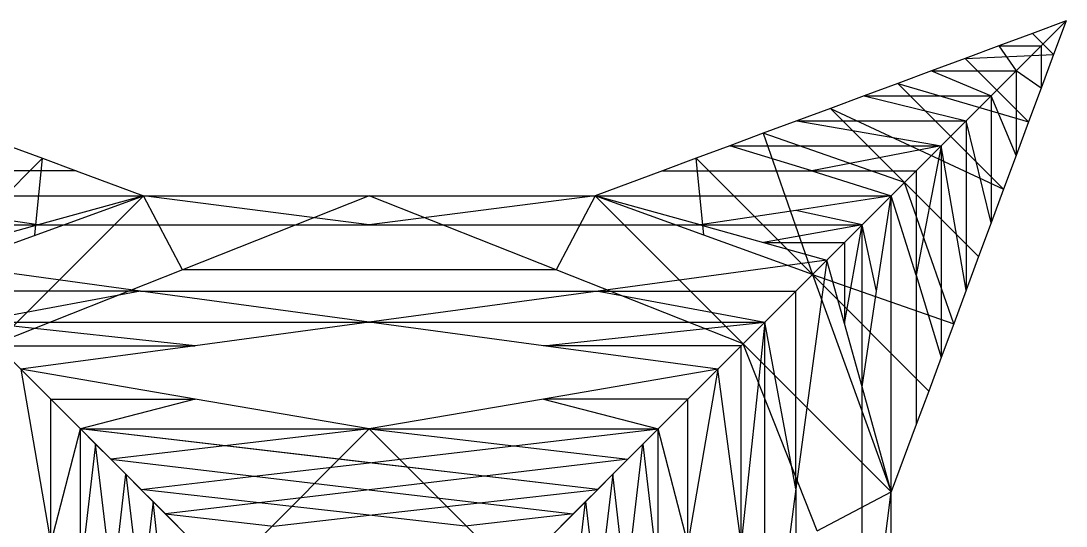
# Model space of a CAD drawing. Header units: millimetres. Extents: x -4.4 to 12.4, y 0 to 8.
# Drawn here: x 2 to 8, y 5.1 to 8 of the extents above; entities that cross this region are included whole.
import ezdxf

# ---------------------------------------------------------------- set-up
doc = ezdxf.new("R2010")
doc.units = ezdxf.units.MM
for name, color, linetype in [('Extensão - Diagonais Horizontais', 42, 'Continuous'), ('Extensão - Diagonais Verticais', 30, 'Continuous'), ('Extensão - Montantes', 41, 'Continuous'), ('Pés - Diagonais Verticais', 94, 'Continuous'), ('Pés - Montantes', 110, 'Continuous'), ('Tronco - Diagonais Verticais', 222, 'Continuous'), ('Tronco - Montantes', 191, 'Continuous')]:
    doc.layers.add(name, color=color, linetype=linetype)

msp = doc.modelspace()

# ---------------------------------------------------------------- linework, layer by layer
at = {"layer": 'Extensão - Diagonais Horizontais'}
for p, q in [((2.7038, 6.9962, 9), (1.8538, 6.1462, 9)), ((2.9269, 6.5712, 9), (2.7038, 6.9962, 9)), ((4, 6.9962, 9), (2.9269, 6.5712, 9)), ((5.0731, 6.5712, 9), (4, 6.9962, 9)), ((5.2962, 6.9962, 9), (5.0731, 6.5712, 9)), ((6.1462, 6.1462, 9), (5.2962, 6.9962, 9)), ((6.9962, 6.9962, 9), (6.1462, 6.1462, 9)), ((2.9269, 6.5712, 9), (1.8538, 6.1462, 9)), ((5.0731, 6.5712, 9), (2.9269, 6.5712, 9)), ((6.1462, 6.1462, 9), (5.0731, 6.5712, 9)), ((6.9962, 5.2962, 9), (6.1462, 6.1462, 9)), ((6.5712, 5.0731, 9), (6.1462, 6.1462, 9)), ((2.3423, 5.6577, 21), (3.1712, 4.8288, 21)), ((4, 5.6577, 21), (3.1712, 4.8288, 21)), ((4.8288, 4.8288, 21), (4, 5.6577, 21)), ((4.8288, 4.8288, 21), (5.6577, 5.6577, 21)), ((6.5712, 5.0731, 9), (6.9962, 5.2962, 9))]:
    msp.add_line(p, q, dxfattribs=at)
at = {"layer": 'Extensão - Diagonais Verticais'}
for p, q in [((2.7038, 6.9962, 9), (2.1, 6.8288, 10.5)), ((4, 6.8288, 10.5), (2.7038, 6.9962, 9)), ((5.2962, 6.9962, 9), (4, 6.8288, 10.5)), ((5.9, 6.8288, 10.5), (5.2962, 6.9962, 9)), ((6.9962, 6.9962, 9), (6.4481, 6.9125, 9.75)), ((6.9125, 6.4481, 9.75), (6.9962, 6.9962, 9)), ((2.1, 6.8288, 10.5), (1.5519, 6.9125, 9.75)), ((6.4481, 6.9125, 9.75), (5.9, 6.8288, 10.5)), ((6.8288, 6.8288, 10.5), (6.4481, 6.9125, 9.75)), ((2.1, 6.8288, 10.5), (1.7363, 6.7281, 11.4034)), ((5.9, 6.8288, 10.5), (6.2637, 6.7281, 11.4034)), ((6.8288, 6.8288, 10.5), (6.2637, 6.7281, 11.4034)), ((6.7281, 6.2637, 11.4034), (6.8288, 6.8288, 10.5)), ((6.9125, 6.4481, 9.75), (6.8288, 6.8288, 10.5)), ((6.2637, 6.7281, 11.4034), (6.7281, 6.7281, 11.4034)), ((6.2637, 6.7281, 11.4034), (6.6273, 6.6273, 12.3067)), ((6.7281, 6.7281, 11.4034), (6.7281, 6.2637, 11.4034)), ((2.6863, 6.4492, 13.9034), (1.3727, 6.6273, 12.3067)), ((6.6273, 6.6273, 12.3067), (5.3137, 6.4492, 13.9034)), ((6.6273, 6.6273, 12.3067), (6.4492, 5.3137, 13.9034)), ((6.7281, 6.2637, 11.4034), (6.6273, 6.6273, 12.3067)), ((2.6863, 6.4492, 13.9034), (1.5508, 6.4492, 13.9034)), ((2.6863, 6.4492, 13.9034), (1.7288, 6.2712, 15.5)), ((4, 6.2712, 15.5), (2.6863, 6.4492, 13.9034)), ((2.6863, 6.4492, 13.9034), (5.3137, 6.4492, 13.9034)), ((5.3137, 6.4492, 13.9034), (4, 6.2712, 15.5)), ((5.3137, 6.4492, 13.9034), (6.4492, 6.4492, 13.9034)), ((5.3137, 6.4492, 13.9034), (6.2712, 6.2712, 15.5)), ((6.4492, 5.3137, 13.9034), (6.4492, 6.4492, 13.9034)), ((6.8288, 5.9, 10.5), (6.9125, 6.4481, 9.75)), ((3, 6.1356, 16.7154), (1.7288, 6.2712, 15.5)), ((4, 6.2712, 15.5), (3, 6.1356, 16.7154)), ((5, 6.1356, 16.7154), (4, 6.2712, 15.5)), ((5, 6.1356, 16.7154), (6.2712, 6.2712, 15.5)), ((6.2712, 6.2712, 15.5), (6.1356, 5, 16.7154)), ((6.4492, 5.3137, 13.9034), (6.2712, 6.2712, 15.5)), ((6.8288, 5.9, 10.5), (6.7281, 6.2637, 11.4034)), ((1.8644, 6.1356, 16.7154), (3, 6.1356, 16.7154)), ((3, 6.1356, 16.7154), (2, 6, 17.9308)), ((6, 6, 17.9308), (5, 6.1356, 16.7154)), ((6.1356, 6.1356, 16.7154), (5, 6.1356, 16.7154)), ((6.1356, 5, 16.7154), (6.1356, 6.1356, 16.7154)), ((3, 5.8289, 19.4654), (2, 6, 17.9308)), ((2, 6, 17.9308), (2.1711, 5, 19.4654)), ((6, 6, 17.9308), (5, 5.8289, 19.4654)), ((6, 6, 17.9308), (5.8289, 5, 19.4654)), ((6.1356, 5, 16.7154), (6, 6, 17.9308)), ((6.9962, 5.2962, 9), (6.8288, 5.9, 10.5)), ((2.1711, 5.8289, 19.4654), (3, 5.8289, 19.4654)), ((2.1711, 5, 19.4654), (2.1711, 5.8289, 19.4654)), ((3, 5.8289, 19.4654), (2.3423, 5.6577, 21)), ((4, 5.6577, 21), (3, 5.8289, 19.4654)), ((5, 5.8289, 19.4654), (4, 5.6577, 21)), ((5.8289, 5.8289, 19.4654), (5, 5.8289, 19.4654)), ((5, 5.8289, 19.4654), (5.6577, 5.6577, 21)), ((5.8289, 5, 19.4654), (5.8289, 5.8289, 19.4654)), ((2.1711, 5, 19.4654), (2.3423, 5.6577, 21)), ((5.8289, 5, 19.4654), (5.6577, 5.6577, 21)), ((6.4492, 5.3137, 13.9034), (6.2712, 4, 15.5)), ((6.4492, 5.3137, 13.9034), (6.4492, 2.6863, 13.9034)), ((6.8288, 4, 10.5), (6.9962, 5.2962, 9))]:
    msp.add_line(p, q, dxfattribs=at)
at = {"layer": 'Extensão - Diagonais Verticais', "extrusion": (5.46571e-16, -1, -2.22045e-16)}
for p, q in [((1.1712, 6.8288, 10.5), (2.1, 6.8288, 10.5)), ((2.1, 6.8288, 10.5), (4, 6.8288, 10.5)), ((4, 6.8288, 10.5), (5.9, 6.8288, 10.5)), ((5.9, 6.8288, 10.5), (6.8288, 6.8288, 10.5))]:
    msp.add_line(p, q, dxfattribs=at)
at = {"layer": 'Extensão - Diagonais Verticais', "extrusion": (1, 7.68616e-16, -7.58979e-16)}
for p, q in [((6.8288, 5.9, 10.5), (6.8288, 6.8288, 10.5)), ((6.8288, 4, 10.5), (6.8288, 5.9, 10.5))]:
    msp.add_line(p, q, dxfattribs=at)
at = {"layer": 'Extensão - Montantes', "extrusion": (5.46571e-16, -1, -2.22045e-16)}
for p, q in [((1.0038, 6.9962, 9), (2.7038, 6.9962, 9)), ((2.7038, 6.9962, 9), (4, 6.9962, 9)), ((4, 6.9962, 9), (5.2962, 6.9962, 9)), ((5.2962, 6.9962, 9), (6.9962, 6.9962, 9)), ((1.7288, 6.2712, 15.5), (4, 6.2712, 15.5)), ((4, 6.2712, 15.5), (6.2712, 6.2712, 15.5)), ((2.3423, 5.6577, 21), (4, 5.6577, 21)), ((4, 5.6577, 21), (5.6577, 5.6577, 21))]:
    msp.add_line(p, q, dxfattribs=at)
at = {"layer": 'Extensão - Montantes'}
for p, q in [((6.8288, 6.8288, 10.5), (6.9962, 6.9962, 9)), ((6.7281, 6.7281, 11.4034), (6.8288, 6.8288, 10.5)), ((6.6273, 6.6273, 12.3067), (6.7281, 6.7281, 11.4034)), ((6.4492, 6.4492, 13.9034), (6.6273, 6.6273, 12.3067)), ((6.2712, 6.2712, 15.5), (6.4492, 6.4492, 13.9034)), ((6.1356, 6.1356, 16.7154), (6.2712, 6.2712, 15.5)), ((2, 6, 17.9308), (1.8644, 6.1356, 16.7154)), ((6, 6, 17.9308), (6.1356, 6.1356, 16.7154)), ((2.1711, 5.8289, 19.4654), (2, 6, 17.9308)), ((5.8289, 5.8289, 19.4654), (6, 6, 17.9308)), ((2.3423, 5.6577, 21), (2.1711, 5.8289, 19.4654)), ((5.6577, 5.6577, 21), (5.8289, 5.8289, 19.4654))]:
    msp.add_line(p, q, dxfattribs=at)
at = {"layer": 'Extensão - Montantes', "extrusion": (1, 7.68616e-16, -7.58979e-16)}
for p, q in [((6.9962, 5.2962, 9), (6.9962, 6.9962, 9)), ((6.2712, 4, 15.5), (6.2712, 6.2712, 15.5)), ((2.3423, 4, 21), (2.3423, 5.6577, 21)), ((5.6577, 4, 21), (5.6577, 5.6577, 21)), ((6.9962, 4, 9), (6.9962, 5.2962, 9))]:
    msp.add_line(p, q, dxfattribs=at)
at = {"layer": 'Pés - Diagonais Verticais'}
for p, q in [((7.8069, 7.9283, 0.6429), (7.9283, 7.8069, 0.6429)), ((7.4206, 7.7849, 1.9286), (7.9283, 7.8069, 0.6429)), ((7.6137, 7.8566, 1.2857), (7.7132, 7.7132, 2.5714)), ((7.7849, 7.4206, 1.9286), (7.4206, 7.7849, 1.9286)), ((7.2275, 7.7132, 2.5714), (7.5698, 7.5698, 3.8571)), ((7.8566, 7.6137, 1.2857), (7.7132, 7.7132, 2.5714)), ((7.0343, 7.6415, 3.2143), (7.6415, 7.0343, 3.2143)), ((7.0343, 7.6415, 3.2143), (7.7849, 7.4206, 1.9286)), ((6.8412, 7.5698, 3.8571), (7.4264, 7.4264, 5.1429)), ((7.7132, 7.2275, 2.5714), (7.5698, 7.5698, 3.8571)), ((7.0731, 7.0731, 4.5), (6.6481, 7.4981, 4.5)), ((6.6481, 7.4981, 4.5), (7.6415, 7.0343, 3.2143)), ((6.4549, 7.4264, 5.1429), (7.283, 7.283, 6.4286)), ((7.5698, 6.8412, 3.8571), (7.4264, 7.4264, 5.1429)), ((7.0731, 7.0731, 4.5), (6.2618, 7.3547, 5.7857)), ((6.2618, 7.3547, 5.7857), (6.5434, 6.5434, 7.0714)), ((6.5396, 7.1396, 7.7143), (6.0687, 7.283, 6.4286)), ((7.283, 7.283, 6.4286), (6.5396, 7.1396, 7.7143)), ((7.283, 7.283, 6.4286), (7.1396, 6.5396, 7.7143)), ((7.4264, 6.4549, 5.1429), (7.283, 7.283, 6.4286)), ((1.4566, 6.5434, 7.0714), (2.1245, 7.2113, 7.0714)), ((2.0802, 6.7698, 8.0357), (2.1245, 7.2113, 7.0714)), ((6.5434, 6.5434, 7.0714), (5.8755, 7.2113, 7.0714)), ((5.9198, 6.7698, 8.0357), (5.8755, 7.2113, 7.0714)), ((6.5396, 7.1396, 7.7143), (6.9962, 6.9962, 9)), ((7.4981, 6.6481, 4.5), (7.0731, 7.0731, 4.5)), ((7.3547, 6.2618, 5.7857), (7.0731, 7.0731, 4.5)), ((1.4566, 6.5434, 7.0714), (2.7038, 6.9962, 9)), ((6.5434, 6.5434, 7.0714), (5.2962, 6.9962, 9)), ((7.1396, 6.5396, 7.7143), (6.9962, 6.9962, 9)), ((7.2113, 5.8755, 7.0714), (6.5434, 6.5434, 7.0714)), ((6.5434, 6.5434, 7.0714), (6.9962, 5.2962, 9)), ((6.5434, 6.5434, 7.0714), (7.3547, 6.2618, 5.7857)), ((7.1396, 6.5396, 7.7143), (7.283, 6.0687, 6.4286))]:
    msp.add_line(p, q, dxfattribs=at)
at = {"layer": 'Pés - Diagonais Verticais', "extrusion": (2.77425e-13, 1, -2.22045e-16)}
for p, q in [((7.6137, 7.8566, 1.2857), (7.8566, 7.8566, 1.2857)), ((7.2275, 7.7132, 2.5714), (7.7132, 7.7132, 2.5714)), ((6.8412, 7.5698, 3.8571), (7.5698, 7.5698, 3.8571)), ((6.4549, 7.4264, 5.1429), (7.4264, 7.4264, 5.1429)), ((6.0687, 7.283, 6.4286), (7.283, 7.283, 6.4286)), ((5.6824, 7.1396, 7.7143), (6.5396, 7.1396, 7.7143)), ((6.5396, 7.1396, 7.7143), (7.1396, 7.1396, 7.7143))]:
    msp.add_line(p, q, dxfattribs=at)
at = {"layer": 'Pés - Diagonais Verticais', "extrusion": (1, -2.77647e-13, -7.58979e-16)}
for p, q in [((7.8566, 7.8566, 1.2857), (7.8566, 7.6137, 1.2857)), ((7.7132, 7.7132, 2.5714), (7.7132, 7.2275, 2.5714)), ((7.5698, 7.5698, 3.8571), (7.5698, 6.8412, 3.8571)), ((7.4264, 7.4264, 5.1429), (7.4264, 6.4549, 5.1429)), ((7.283, 7.283, 6.4286), (7.283, 6.0687, 6.4286)), ((7.1396, 7.1396, 7.7143), (7.1396, 6.5396, 7.7143)), ((7.1396, 6.5396, 7.7143), (7.1396, 5.6824, 7.7143))]:
    msp.add_line(p, q, dxfattribs=at)
at = {"layer": 'Pés - Diagonais Verticais', "extrusion": (2.71226e-13, 1, -2.22045e-16)}
msp.add_line((2.3176, 7.1396, 7.7143), (1.4604, 7.1396, 7.7143), dxfattribs=at)
at = {"layer": 'Pés - Montantes'}
for p, q in [((8, 8), (7.8069, 7.9283, 0.6429)), ((7.8566, 7.8566, 1.2857), (8, 8)), ((8, 8), (7.9283, 7.8069, 0.6429)), ((7.8069, 7.9283, 0.6429), (7.6137, 7.8566, 1.2857)), ((7.6137, 7.8566, 1.2857), (7.4206, 7.7849, 1.9286)), ((7.7132, 7.7132, 2.5714), (7.8566, 7.8566, 1.2857)), ((7.9283, 7.8069, 0.6429), (7.8566, 7.6137, 1.2857)), ((7.4206, 7.7849, 1.9286), (7.2275, 7.7132, 2.5714)), ((7.2275, 7.7132, 2.5714), (7.0343, 7.6415, 3.2143)), ((7.5698, 7.5698, 3.8571), (7.7132, 7.7132, 2.5714)), ((7.0343, 7.6415, 3.2143), (6.8412, 7.5698, 3.8571)), ((6.8412, 7.5698, 3.8571), (6.6481, 7.4981, 4.5)), ((7.4264, 7.4264, 5.1429), (7.5698, 7.5698, 3.8571)), ((7.8566, 7.6137, 1.2857), (7.7849, 7.4206, 1.9286)), ((6.6481, 7.4981, 4.5), (6.4549, 7.4264, 5.1429)), ((6.4549, 7.4264, 5.1429), (6.2618, 7.3547, 5.7857)), ((7.283, 7.283, 6.4286), (7.4264, 7.4264, 5.1429)), ((7.7849, 7.4206, 1.9286), (7.7132, 7.2275, 2.5714)), ((6.2618, 7.3547, 5.7857), (6.0687, 7.283, 6.4286)), ((1.9313, 7.283, 6.4286), (2.1245, 7.2113, 7.0714)), ((6.0687, 7.283, 6.4286), (5.8755, 7.2113, 7.0714)), ((7.1396, 7.1396, 7.7143), (7.283, 7.283, 6.4286)), ((2.1245, 7.2113, 7.0714), (2.3176, 7.1396, 7.7143)), ((5.8755, 7.2113, 7.0714), (5.6824, 7.1396, 7.7143)), ((7.7132, 7.2275, 2.5714), (7.6415, 7.0343, 3.2143)), ((2.3176, 7.1396, 7.7143), (2.7038, 6.9962, 9)), ((5.6824, 7.1396, 7.7143), (5.2962, 6.9962, 9)), ((6.9962, 6.9962, 9), (7.1396, 7.1396, 7.7143)), ((7.6415, 7.0343, 3.2143), (7.5698, 6.8412, 3.8571)), ((7.5698, 6.8412, 3.8571), (7.4981, 6.6481, 4.5)), ((7.4981, 6.6481, 4.5), (7.4264, 6.4549, 5.1429)), ((7.4264, 6.4549, 5.1429), (7.3547, 6.2618, 5.7857)), ((7.3547, 6.2618, 5.7857), (7.283, 6.0687, 6.4286)), ((7.283, 6.0687, 6.4286), (7.2113, 5.8755, 7.0714)), ((7.2113, 5.8755, 7.0714), (7.1396, 5.6824, 7.7143)), ((7.1396, 5.6824, 7.7143), (6.9962, 5.2962, 9))]:
    msp.add_line(p, q, dxfattribs=at)
at = {"layer": 'Tronco - Diagonais Verticais'}
for p, q in [((5.311, 5.311, 24.1081), (2.3423, 5.6577, 21)), ((3.1712, 5.5609, 21.8678), (2.3423, 5.6577, 21)), ((4, 5.6577, 21), (3.1712, 5.5609, 21.8678)), ((4, 5.6577, 21), (4.8288, 5.5609, 21.8678)), ((4.8288, 5.5609, 21.8678), (5.6577, 5.6577, 21)), ((2.429, 5.571, 21.777), (2.3423, 4.8288, 21)), ((2.5261, 4.7447, 22.6474), (2.429, 5.571, 21.777)), ((3.1712, 5.5609, 21.8678), (2.5156, 5.4844, 22.554)), ((4, 5.4641, 22.7355), (3.1712, 5.5609, 21.8678)), ((4, 5.4641, 22.7355), (4.8288, 5.5609, 21.8678)), ((4.8288, 5.5609, 21.8678), (5.4844, 5.4844, 22.554)), ((5.4739, 4.7447, 22.6474), (5.571, 5.571, 21.777)), ((5.571, 5.571, 21.777), (5.6577, 4.8288, 21)), ((2.5156, 5.4844, 22.554), (3.3392, 5.3869, 23.4274)), ((3.3392, 5.3869, 23.4274), (4, 5.4641, 22.7355)), ((4.6608, 5.3869, 23.4274), (4, 5.4641, 22.7355)), ((5.4844, 5.4844, 22.554), (4.6608, 5.3869, 23.4274)), ((2.5261, 4.7447, 22.6474), (2.6023, 5.3977, 23.3311)), ((2.6023, 5.3977, 23.3311), (2.6907, 4.6564, 24.1232)), ((2.689, 5.311, 24.1081), (3.3392, 5.3869, 23.4274)), ((3.3392, 5.3869, 23.4274), (4, 5.3088, 24.1282)), ((4.6608, 5.3869, 23.4274), (4, 5.3088, 24.1282)), ((5.311, 5.311, 24.1081), (4.6608, 5.3869, 23.4274)), ((5.3977, 5.3977, 23.3311), (5.3093, 4.6564, 24.1232)), ((5.4739, 4.7447, 22.6474), (5.3977, 5.3977, 23.3311)), ((3.368, 5.234, 24.7984), (2.689, 5.311, 24.1081)), ((4, 5.3088, 24.1282), (3.368, 5.234, 24.7984)), ((4, 5.3088, 24.1282), (4.632, 5.234, 24.7984)), ((4.632, 5.234, 24.7984), (5.311, 5.311, 24.1081)), ((2.7593, 5.2407, 24.7387), (2.6907, 4.6564, 24.1232)), ((2.8361, 4.5637, 25.4269), (2.7593, 5.2407, 24.7387)), ((3.368, 5.234, 24.7984), (2.8297, 5.1703, 25.3694)), ((4, 5.1624, 25.4409), (3.368, 5.234, 24.7984)), ((4, 5.1624, 25.4409), (4.632, 5.234, 24.7984)), ((4.632, 5.234, 24.7984), (5.1703, 5.1703, 25.3694)), ((5.1639, 4.5637, 25.4269), (5.2407, 5.2407, 24.7387)), ((5.2407, 5.2407, 24.7387), (5.3093, 4.6564, 24.1232)), ((2.8297, 5.1703, 25.3694), (3.45, 5.1, 26)), ((3.45, 5.1, 26), (4, 5.1624, 25.4409)), ((4.55, 5.1, 26), (4, 5.1624, 25.4409)), ((5.1703, 5.1703, 25.3694), (4.55, 5.1, 26))]:
    msp.add_line(p, q, dxfattribs=at)
at = {"layer": 'Tronco - Montantes'}
for p, q in [((2.429, 5.571, 21.777), (2.3423, 5.6577, 21)), ((5.571, 5.571, 21.777), (5.6577, 5.6577, 21)), ((2.5156, 5.4844, 22.554), (2.429, 5.571, 21.777)), ((5.4844, 5.4844, 22.554), (5.571, 5.571, 21.777)), ((2.6023, 5.3977, 23.3311), (2.5156, 5.4844, 22.554)), ((5.3977, 5.3977, 23.3311), (5.4844, 5.4844, 22.554)), ((2.689, 5.311, 24.1081), (2.6023, 5.3977, 23.3311)), ((5.311, 5.311, 24.1081), (5.3977, 5.3977, 23.3311)), ((2.7593, 5.2407, 24.7387), (2.689, 5.311, 24.1081)), ((5.2407, 5.2407, 24.7387), (5.311, 5.311, 24.1081)), ((2.8297, 5.1703, 25.3694), (2.7593, 5.2407, 24.7387)), ((5.1703, 5.1703, 25.3694), (5.2407, 5.2407, 24.7387)), ((2.9, 5.1, 26), (2.8297, 5.1703, 25.3694)), ((5.1, 5.1, 26), (5.1703, 5.1703, 25.3694))]:
    msp.add_line(p, q, dxfattribs=at)

doc.saveas('drawing.dxf')
